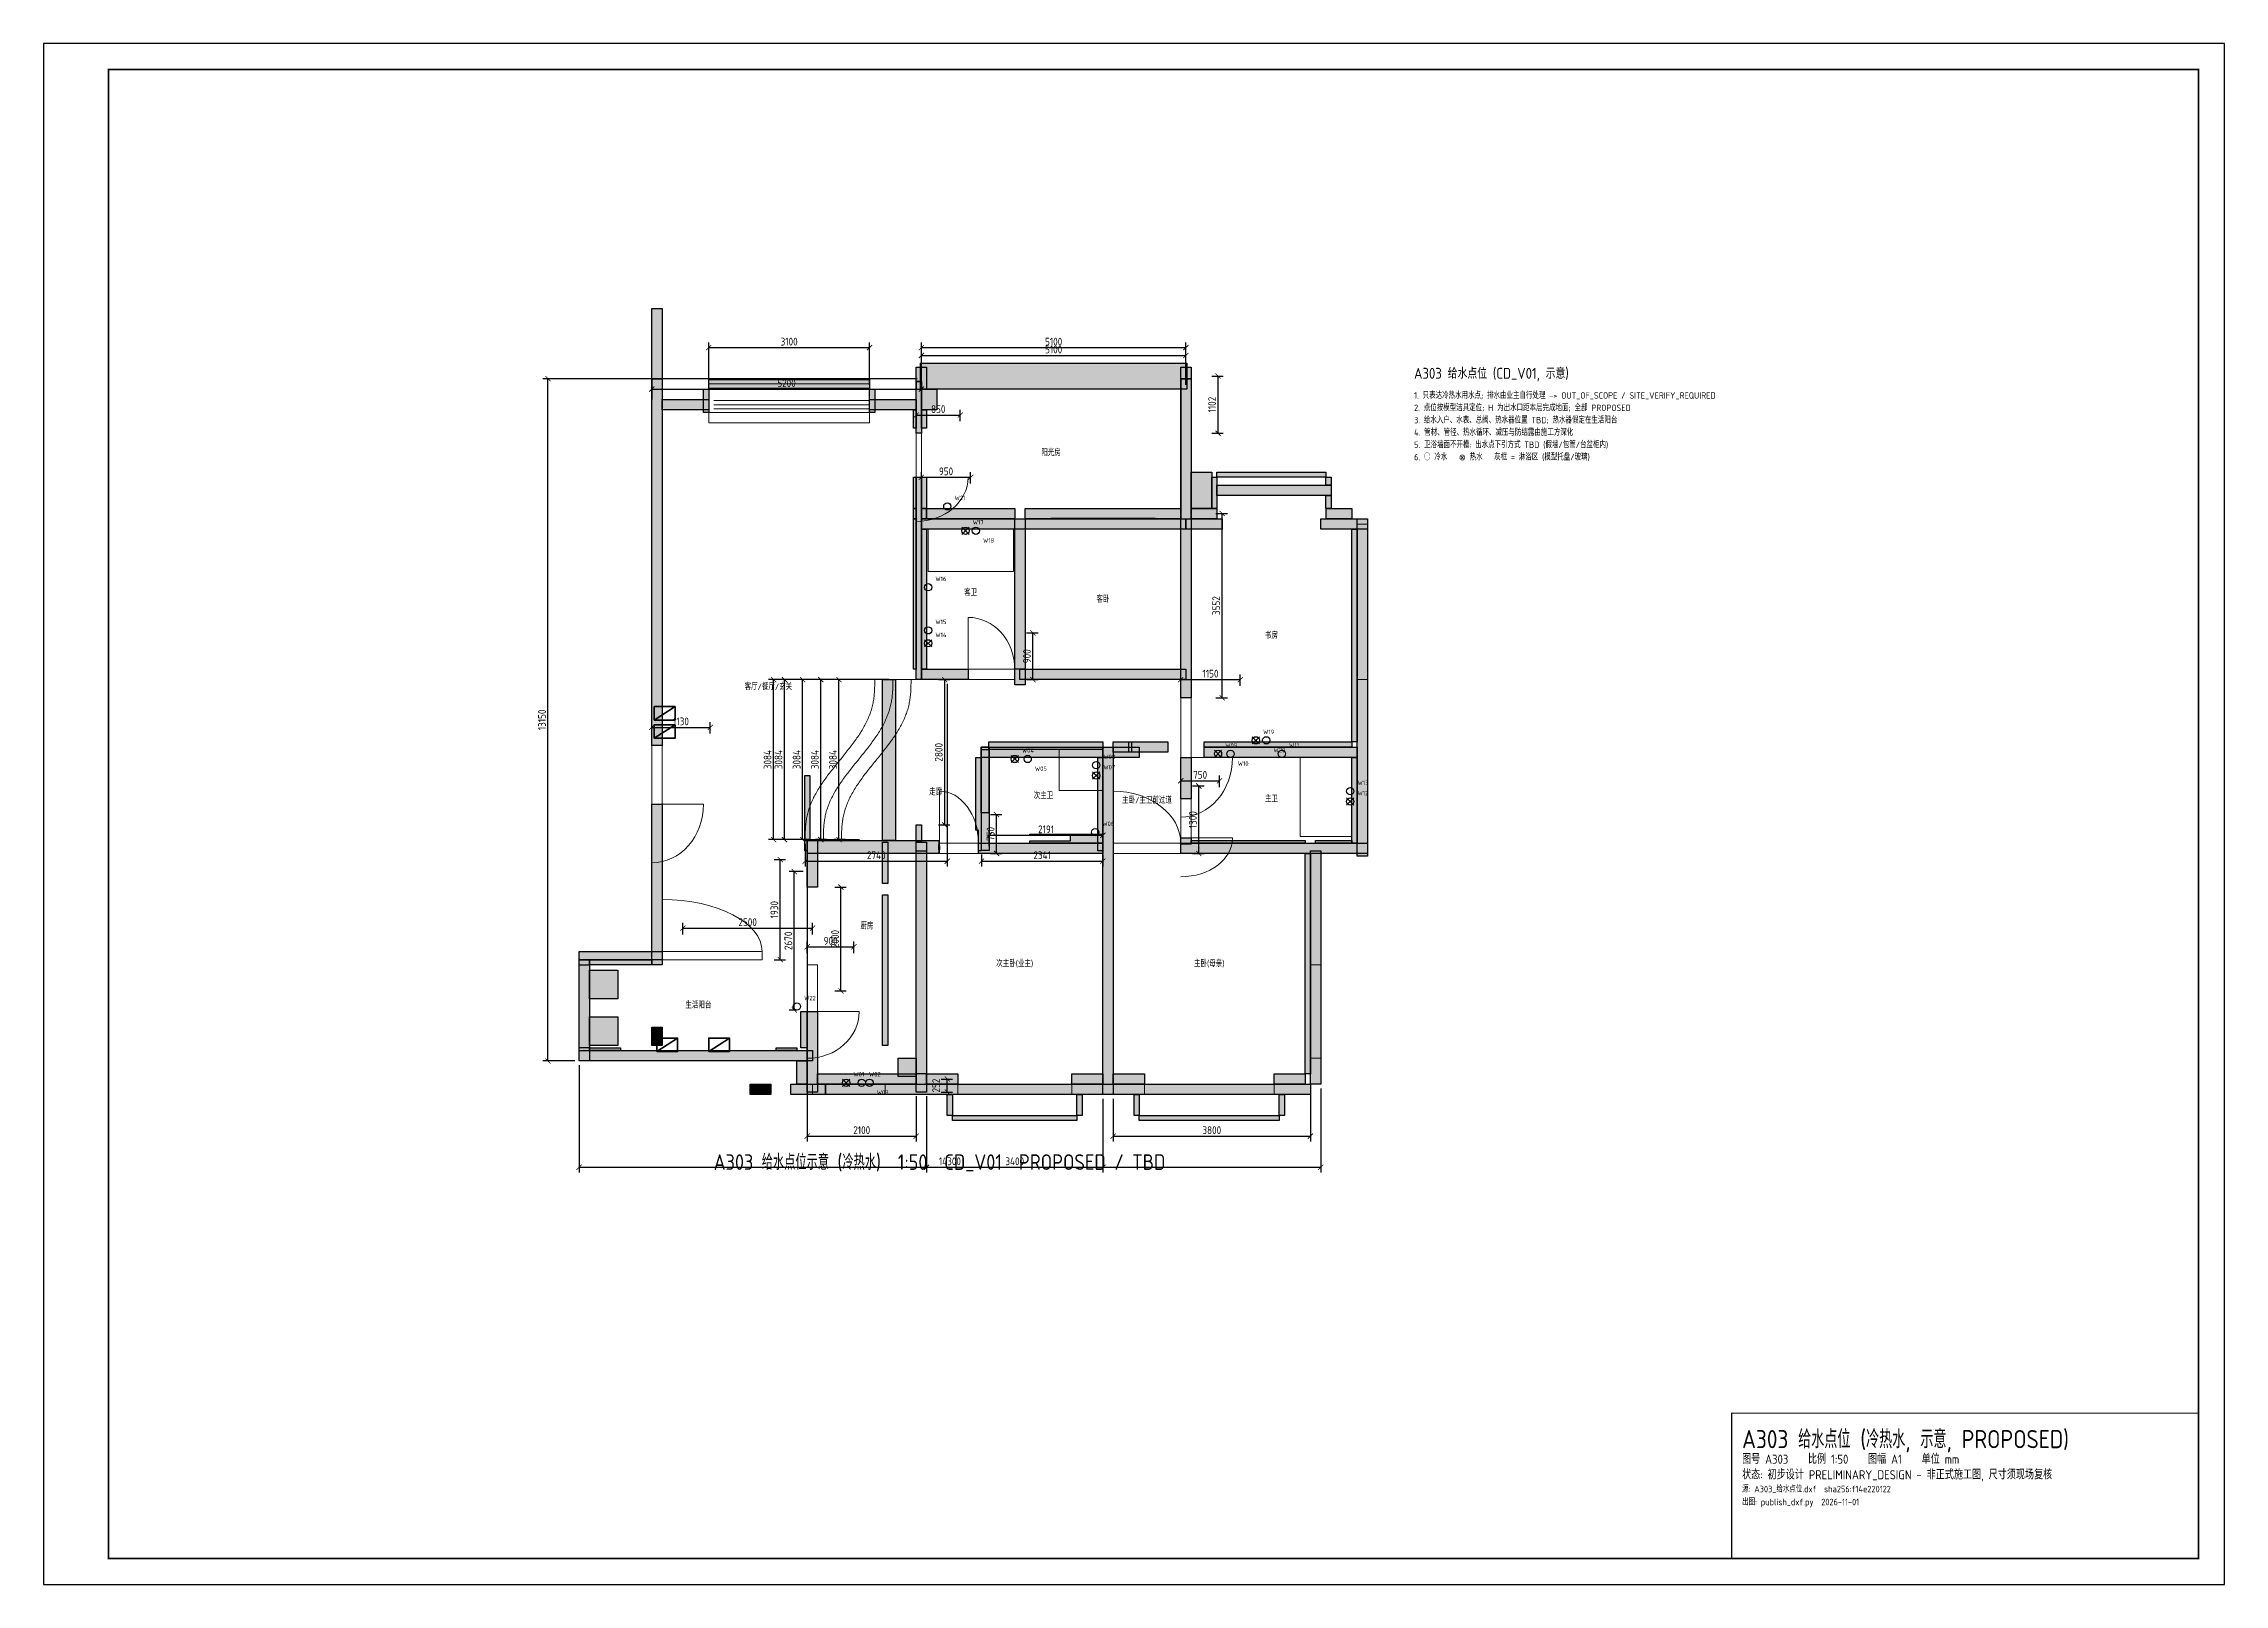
# Model space of a CAD drawing. Header units: millimetres. Extents: x -9025 to 33025, y -9640 to 20060.
import ezdxf
from ezdxf.enums import TextEntityAlignment as Align

# ---------------------------------------------------------------- set-up
doc = ezdxf.new("R2010")
doc.units = ezdxf.units.MM
for name, color, linetype, lineweight in [('A-CONFLICT', 8, 'Continuous', 25), ('A-DESIGN', 8, 'Continuous', 25), ('A-DIMS', 3, 'Continuous', 13), ('A-DOOR', 8, 'Continuous', 18), ('A-NOTE', 7, 'Continuous', 18), ('A-REVIEW', 8, 'Continuous', 25), ('A-ROOM-NAME', 8, 'Continuous', 13), ('A-STAIR', 8, 'Continuous', 18), ('A-WALL', 8, 'Continuous', 25), ('A-WALL-FILL', 253, 'Continuous', 25), ('A-WINDOW', 8, 'Continuous', 18), ('M-SOURCE-TBD', 6, 'Continuous', 35), ('M-TAG', 6, 'Continuous', 13), ('P-COLD', 5, 'Continuous', 30), ('P-HOT', 1, 'Continuous', 30), ('P-SHOWER-REF', 8, 'Continuous', 13)]:
    doc.layers.add(name, color=color, linetype=linetype, lineweight=lineweight)
doc.layers.add('A-FRAME', color=7, linetype='Continuous')
doc.styles.get("Standard").update_dxf_attribs({"font": 'gbenor.shx', "bigfont": 'gbcbig.shx'})
doc.dimstyles.new('CD50', dxfattribs={"dimtxt": 150, "dimasz": 100, "dimexe": 100, "dimexo": 80, "dimgap": 40, "dimtad": 1, "dimdec": 0, "dimtxsty": 'Standard', "dimblk": 'ARCHTICK', "dimcen": 2.5, "dimclrd": 3, "dimclre": 3, "dimclrt": 3, "dimazin": 3, "dimtfac": 1, "dimtmove": 0, "dimatfit": 3})

# ---------------------------------------------------------------- blocks, each defined once
blk = doc.blocks.new('SYM-DOOR-LEAF')
at = {"layer": 'A-DOOR'}
blk.add_line((0, 0), (0, 1000), dxfattribs=at)
blk.add_arc((0, 0), 1000, 0, 90, dxfattribs=at)
blk.add_attdef('SRC_ID', (0, -200), '', height=150)
blk = doc.blocks.new('SYM-WIN-SPAN')
at = {"layer": 'A-WINDOW'}
for p, q in [((0, 80), (1000, 80)), ((0, 0), (1000, 0)), ((0, -80), (1000, -80))]:
    blk.add_line(p, q, dxfattribs=at)
blk.add_attdef('SRC_ID', (0, -300), '', height=150)
blk = doc.blocks.new('_ARCHTICK')
at = {"color": 0, "linetype": 'BYBLOCK', "const_width": 0.15}
blk.add_lwpolyline([(-0.5, -0.5), (0.5, 0.5)], dxfattribs=at)

msp = doc.modelspace()

# ---------------------------------------------------------------- hatches: boundary and pattern name
at = {"layer": 'A-WALL-FILL'}
h = msp.add_hatch(color=256, dxfattribs=at)
h.dxf.hatch_style = 1
h.paths.add_polyline_path([(2700, 6531), (2700, 6649), (2700, 10941), (2700, 13200.2), (2699.9, 13200.2), (2699.9, 13920.2), (2699.9, 14953.2), (2782, 14953.2), (2899.9, 14953.2), (2899.9, 14233.2), (2899.9, 13600), (2900, 13600), (2900, 13200.2), (3269.5, 13200.2), (3700, 13200.2), (3700, 13400), (3800, 13400), (3800, 12950), (3700, 12950), (3700, 13000.2), (3430.3, 13000.2), (2900, 13000.2), (2900, 10941), (2900, 6649), (2900, 6531), (2900, 6530), (2700, 6530)])
h = msp.add_hatch(color=256, dxfattribs=at)
h.dxf.hatch_style = 1
h.paths.add_polyline_path([(6900, 13400), (7000, 13400), (7000, 13200.2), (7269.5, 13200.2), (7799.9, 13200.2), (7799.9, 13118.1), (7799.9, 13002), (7800, 13002), (7800, 13400.2), (7799.9, 13400.2), (7799.9, 13820.2), (7879.9, 13820.2), (7879.9, 13900.2), (13019.9, 13900.2), (13019.9, 13820.2), (13099.9, 13820.2), (13099.9, 13600), (13100, 13600), (13100, 11801), (13100, 11800.2), (13264.2, 11800.2), (13499.9, 11800.2), (13499.9, 11700.2), (13541, 11700.2), (13599.9, 11700.2), (13599.9, 11346.6), (13599.9, 11183.3), (13599.9, 11105), (13599.3, 11105), (13595, 11105), (13595, 11104.4), (13595, 11100.2), (13595, 10977.1), (13595, 10900.2), (13347.4, 10900.2), (13100, 10900.2), (13100, 10900), (13700, 10900), (13700, 10700), (13100, 10700), (13100, 7451), (13100, 7450), (12900, 7450), (12900, 7451), (12900, 7800), (10901, 7800), (9949, 7800), (9900, 7800), (9900, 7700), (9700, 7700), (9700, 8000.2), (9700, 8250), (9699.9, 8250), (9699.9, 9243.1), (9699.9, 10700), (8000.1, 10700), (8000.1, 8000.1), (8000, 8000), (8799, 8000), (8800, 8000), (8800, 7800), (8799, 7800), (7900, 7800), (7800, 7800), (7800, 7999.9), (7790, 7999.9), (7749.9, 7999.9), (7749.9, 10898), (7749.9, 11100.1), (7749.9, 11700), (7800, 11700), (7900, 11700), (8000.1, 11700), (8000.1, 11100.2), (8601.4, 11100.2), (9699.9, 11100.2), (9699.9, 11029.4), (9699.9, 10900.2), (9785.6, 10900.2), (9899.9, 10900.2), (9899.9, 10900), (9900, 10900), (12900, 10900), (12900, 10999), (12900, 11100.2), (12899.9, 11100.2), (12899.9, 13400.2), (8199.9, 13400.2), (8199.9, 13235.9), (8199.9, 13000.2), (8035.6, 13000.2), (7999.8, 13000.2), (8000.1, 12999.9), (8000.1, 12649.9), (7900, 12649.9), (7900, 12551), (7900, 12550), (7800, 12550), (7800, 12551), (7800, 12649.9), (7790, 12649.9), (7749.9, 12649.9), (7749.9, 12999.9), (7790, 12999.9), (7790, 13000.2), (7430.3, 13000.2), (7000, 13000.2), (7000, 12950), (6900, 12950), (6900, 13000.2), (6899.9, 13000.2), (6899.9, 13082.3), (6899.9, 13200.2), (6900, 13200.2)])
h.paths.add_polyline_path([(9699.9, 10900.2), (9098.4, 10900.2), (8000.1, 10900.2), (8000.1, 10900), (9699.9, 10900)])
h.paths.add_polyline_path([(9900, 8000), (9949, 8000), (10901, 8000), (12900, 8000), (12900, 10700), (9900, 10700)])
h = msp.add_hatch(color=256, dxfattribs=at)
h.dxf.hatch_style = 1
h.paths.add_polyline_path([(3800, 13400), (3800, 13600), (6900, 13600), (6900, 13400)])
h = msp.add_hatch(color=256, dxfattribs=at)
h.dxf.hatch_style = 1
h.paths.add_polyline_path([(13599.9, 11700.2), (13599.9, 11741.3), (13599.9, 11800.2), (14462.4, 11800.2), (15699.9, 11800.2), (15699.9, 11759.1), (15699.9, 11700.2), (14837.4, 11700.2)])
h = msp.add_hatch(color=256, dxfattribs=at)
h.dxf.hatch_style = 1
h.paths.add_polyline_path([(15699.9, 11700.2), (15735.3, 11700.2), (15799.9, 11700.2), (15799.9, 11550), (15800, 11550), (15800, 11350), (15799.9, 11350), (15799.9, 11100.2), (15952.4, 11100.2), (16199.9, 11100.2), (16199.9, 11014.5), (16199.9, 10900.2), (15862.9, 10900.2), (15705, 10900.2), (15705, 11023.3), (15705, 11100.2), (15705, 11100.8), (15705, 11105), (15704.3, 11105), (15699.9, 11105), (15699.9, 11168.3), (15699.9, 11312.5), (15699.9, 11350), (15601, 11350), (13699, 11350), (13600, 11350), (13600, 11550), (13699, 11550), (15601, 11550), (15699.9, 11550)])
h = msp.add_hatch(color=256, dxfattribs=at)
h.dxf.hatch_style = 1
h.paths.add_polyline_path([(12899.9, 11100.2), (12899.9, 11029.4), (12899.9, 10900.2), (12700.2, 10900.2), (12405, 10900.2), (12405, 10901.6), (12405, 10905), (10981.2, 10905), (10395, 10905), (10395, 10901.6), (10395, 10900.2), (10271.2, 10900.2), (9899.9, 10900.2), (9899.9, 10971), (9899.9, 11100.2), (10961.4, 11100.2)])
h = msp.add_hatch(color=256, dxfattribs=at)
h.dxf.hatch_style = 1
h.paths.add_polyline_path([(15400, 0), (15400, 200.2), (15299.9, 200.2), (15299.9, 1721.7), (15299.9, 4450), (12901, 4450), (12900, 4450), (12900, 4630), (12900, 4650), (12900, 4749), (12900, 4750), (13100, 4750), (13100, 4749), (13100, 4700.2), (14042.8, 4700.2), (15299.9, 4700.2), (15299.9, 4650), (15499.9, 4650), (15499.9, 4700.2), (15747.6, 4700.2), (16199.9, 4700.2), (16199.9, 5172.5), (16199.9, 6300), (13350, 6300), (13350, 6500), (13350, 6600.2), (14428.5, 6600.2), (16199.9, 6600.2), (16199.9, 8121.7), (16199.9, 10700), (15600, 10700), (15600, 10900), (16300, 10900), (16500, 10900), (16500, 10801), (16500, 10700), (16500, 7799), (16500, 6401), (16500, 4650), (16500, 4499), (16500, 4450), (16500, 4400), (16300, 4400), (16300, 4450), (15600, 4450), (15600, 2301), (15600, 499), (15600, 0)])
h.paths.add_polyline_path([(16199.9, 6600.2), (16199.9, 6514.5), (16199.9, 6500), (16300, 6500), (16300, 6600.2)])
h = msp.add_hatch(color=256, dxfattribs=at)
h.dxf.hatch_style = 1
h.paths.add_polyline_path([(5499.9, 450), (2801, 450), (1500, 450), (1399, 450), (1300, 450), (1300, 650), (1300, 700.2), (1299.9, 700.2), (1299.9, 704.8), (1299.9, 705), (1299.9, 2300.2), (1300, 2300.2), (1300, 2400), (1300, 2560), (2700, 2560), (2700, 5399), (2700, 5400), (2900, 5400), (2900, 5399), (2900, 2810), (2900, 2560), (2900, 2400), (2900, 2300), (2700, 2300), (2700, 2400), (2699.9, 2400), (2699.9, 2300.2), (2124.9, 2300.2), (1500, 2300.2), (1500, 2200), (2050, 2200), (2050, 1650), (1500, 1650), (1500, 1300), (2050, 1300), (2050, 750), (1500, 750), (1500, 700.1), (1500.1, 700.1), (1772.8, 700.1), (2100.1, 700.1), (2100.1, 650), (2801, 650), (5099.9, 650), (5099.9, 700.1), (5281.8, 700.1), (5500.1, 700.1), (5500.1, 650), (5700, 650), (5700, 700.2), (5572.4, 700.2), (5572.4, 1130.3), (5572.4, 1400), (5700, 1400), (5900, 1400), (5900, 1399), (5900, 200.2), (6680.3, 200.2), (7449.9, 200.2), (7449.9, 293.9), (7449.9, 500.2), (7593.6, 500.2), (7799.9, 500.2), (7799.9, 1721.7), (7799.9, 4450), (7250, 4450), (7250, 3870), (7150, 3870), (7150, 4450), (5900, 4450), (5900, 3800), (5700, 3800), (5700, 4450), (5700, 4499.9), (5699.9, 4499.9), (5650, 4499.9), (5649.9, 4499.9), (5649.9, 4529.9), (5649.9, 4715.1), (5650, 4715.1), (5650, 5950), (5750, 5950), (5750, 4715.1), (5900.1, 4715.1), (5900.1, 4700.1), (5900.1, 4700), (7150, 4700), (7150, 7800), (7400, 7800), (7400, 4700), (7800, 4700), (7800, 5000), (7900, 5000), (7900, 4700), (8236, 4700), (8236, 4624.4), (8249.2, 4597.7), (8250, 4596.1), (8250, 4519.2), (8236, 4518.6), (8236, 4450), (8000, 4450), (8000, 200.2), (8212.2, 200.2), (8599.9, 200.2), (8599.9, 71), (8599.9, 25.8), (8599.9, 5), (8508.4, 5), (8495, 5), (8495, 4.4), (8495, 0.2), (8442.3, 0.2), (8387.6, 0.2), (8000, 0.2), (8000, 0), (8599, 0), (10801, 0), (11400, 0), (11400, 4450), (9001, 4450), (9000, 4450), (9000, 4500), (9000, 4650), (9000, 4900), (8950, 4900), (8950, 6300), (9049.9, 6300), (9049.9, 6450.2), (9050, 6450.2), (9050, 6500), (9059, 6500), (9059, 6507.2), (9123.3, 6507.2), (9199.9, 6507.2), (9199.9, 6514.5), (9199.9, 6600.2), (10142.8, 6600.2), (11399.9, 6600.2), (11399.9, 6535.9), (11399.9, 6500), (11400, 6500), (11599.9, 6500), (11599.9, 6600.2), (11749.9, 6600.2), (11949.9, 6600.2), (11949.9, 6600.1), (12650, 6600.1), (12650, 6399.9), (12100, 6399.9), (12100, 6300), (11600, 6300), (11600, 4900), (11600, 4200), (11600, 200.2), (11812.2, 200.2), (12199.9, 200.2), (12199.9, 71), (12199.9, 25.8), (12199.9, 5), (12108.4, 5), (12095, 5), (12095, 4.4), (12095, 0.2), (12042.3, 0.2), (11987.6, 0.2), (11600, 0.2), (11600, 0), (12199, 0), (14701, 0), (15400, 0), (15400, -200), (14899.9, -200), (14899.9, -212.1), (14899.9, -599.8), (14864.5, -599.8), (14799.9, -599.8), (14799.9, -247), (14799.9, -205), (14800.6, -205), (14805, -205), (14805, -200), (14701, -200), (12199, -200), (12095, -200), (12095, -205), (12095.6, -205), (12099.9, -205), (12099.9, -440.5), (12099.9, -599.8), (12064.5, -599.8), (11999.9, -599.8), (11999.9, -387.5), (11999.9, -200), (11600, -200), (11400, -200), (10999.9, -200), (10999.9, -212.1), (10999.9, -599.8), (10964.5, -599.8), (10899.9, -599.8), (10899.9, -247), (10899.9, -205), (10900.6, -205), (10905, -205), (10905, -200), (10801, -200), (8599, -200), (8495, -200), (8495, -205), (8495.6, -205), (8499.9, -205), (8499.9, -440.5), (8499.9, -599.8), (8464.5, -599.8), (8399.9, -599.8), (8399.9, -387.5), (8399.9, -200), (7201, -200), (6050, -200), (5380, -200), (5380, 0), (5700, 0), (5700, 0.2), (5499.9, 0.2)])
h.paths.add_polyline_path([(9209, 4810.2), (9209, 4793), (9209, 4750.2), (9209, 4693), (9209, 4650), (9988.1, 4650), (9988.1, 4693), (10326.6, 4693), (10777.9, 4693), (10777.9, 4735.9), (10777.9, 4793), (10439.4, 4793), (9988.1, 4793), (9988.1, 4805.9), (9988.1, 4823.1), (10326.6, 4823.1), (10777.9, 4823.1), (10791.6, 4823.1), (10809.9, 4823.1), (11062.8, 4823.1), (11300, 4823.1), (11300, 6300), (11241, 6300), (10499, 6300), (9209, 6300), (9209, 5785.4), (9209, 4823.1)])
h.paths.add_polyline_path([(9059, 4650), (9059, 5230.2), (9050, 5230.2), (9050, 4650)])
h.paths.add_polyline_path([(7800, 200.2), (7799.9, 200.2), (7799.9, 150.2), (7799.9, 118.1), (7799.9, 0.2), (7312, 0.2), (7105, 0.2), (7105, 1.9), (7105, 5), (6457.6, 5), (6095, 5), (6095, 3.3), (6095, 0.2), (5993.4, 0.2), (5900, 0.2), (5900, 0), (6050, 0), (7201, 0), (7800, 0)])
h = msp.add_hatch(color=256, dxfattribs=at)
h.dxf.hatch_style = 1
h.paths.add_polyline_path([(13100, 6299), (13100, 5501), (13100, 5500), (12900, 5500), (12900, 5501), (12900, 6299), (12900, 6300), (13100, 6300)])
h = msp.add_hatch(color=256, dxfattribs=at)
h.dxf.hatch_style = 1
h.paths.add_polyline_path([(7150, 3650), (7250, 3650), (7250, 750), (7150, 750)])
h = msp.add_hatch(color=256, dxfattribs=at)
h.dxf.hatch_style = 1
h.paths.add_polyline_path([(2900, 1100), (2900, 750), (2700, 750), (2700, 1100)])
h = msp.add_hatch(color=256, dxfattribs=at)
h.dxf.hatch_style = 1
h.paths.add_polyline_path([(5000, 0), (5000, -200), (4600, -200), (4600, 0)])
h = msp.add_hatch(color=256, dxfattribs=at)
h.dxf.hatch_style = 1
h.paths.add_polyline_path([(10957.6, 0.2), (10905, 0.2), (10905, 0.8), (10905, 5), (10891.5, 5), (10799.9, 5), (10799.9, 25.8), (10799.9, 71), (10799.9, 200.2), (11012.2, 200.2), (11399.9, 200.2), (11399.9, 129.4), (11399.9, 0.2), (11012.2, 0.2)])
h = msp.add_hatch(color=256, dxfattribs=at)
h.dxf.hatch_style = 1
h.paths.add_polyline_path([(15299.9, 200.2), (15299.9, 129.4), (15299.9, 0.2), (14912.2, 0.2), (14857.6, 0.2), (14805, 0.2), (14805, 0.8), (14805, 5), (14791.5, 5), (14699.9, 5), (14699.9, 25.8), (14699.9, 71), (14699.9, 200.2), (14912.2, 200.2)])
h = msp.add_hatch(color=256, dxfattribs=at)
h.dxf.hatch_style = 1
h.paths.add_polyline_path([(8499.9, -599.8), (9349.1, -599.8), (10899.9, -599.8), (10899.9, -635.2), (10899.9, -699.8), (10050.7, -699.8), (8499.9, -699.8), (8499.9, -664.4)])
h = msp.add_hatch(color=256, dxfattribs=at)
h.dxf.hatch_style = 1
h.paths.add_polyline_path([(12099.9, -599.8), (13055.3, -599.8), (14799.9, -599.8), (14799.9, -635.2), (14799.9, -699.8), (13844.5, -699.8), (12099.9, -699.8), (12099.9, -664.4)])

# ---------------------------------------------------------------- linework, layer by layer
at = {"layer": 'A-CONFLICT'}
for points in [[(9699.9, 9243.1), (9699.9, 10900.2), (9785.6, 10900.2), (9899.9, 10900.2), (9899.9, 9657.3), (9899.9, 8000.2), (9814.2, 8000.2), (9700, 8000.2), (9700, 8250), (9699.9, 8250)], [(7799.9, 200.2), (7799.9, 1721.7), (7799.9, 4500.2), (7870.7, 4500.2), (7999.9, 4500.2), (7999.9, 2978.7), (7999.9, 200.2), (7929.1, 200.2)], [(1499.9, 700.2), (1299.9, 700.2), (1299.9, 704.8), (1299.9, 705), (1299.9, 2300.2), (1499.9, 2300.2), (1499.9, 705)]]:
    msp.add_lwpolyline(points, close=True, dxfattribs=at)
at = {"layer": 'A-DESIGN'}
for points in [[(2699.9, 13920.2), (2699.9, 14953.2), (2782, 14953.2), (2899.9, 14953.2), (2899.9, 14233.2), (2899.9, 13600), (2700, 13600), (2700, 13200.2), (2699.9, 13200.2), (2699.9, 13920.2)], [(13019.9, 13400.2), (7879.9, 13400.2), (7879.9, 13900.2), (13019.9, 13900.2)], [(7900, 13400.2), (7900, 13550), (7800, 13550), (7800, 13400.2), (7799.9, 13400.2), (7799.9, 13820.2), (7999.9, 13820.2), (7999.9, 13400.2), (7900, 13400.2)], [(12899.9, 11100.2), (12899.9, 13820.2), (13099.9, 13820.2), (13099.9, 13600), (12900, 13600), (12900, 11801), (12900, 11100.2), (12899.9, 11100.2)], [(7790, 13002), (7790.1, 13002), (7800, 13002), (7800, 12649.9), (7790, 12649.9), (7749.9, 12649.9), (7749.9, 12999.9), (7790, 12999.9), (7790, 13002)], [(7997.3, 13002), (7998, 13002), (8000.1, 12999.9), (8000.1, 12649.9), (7900, 12649.9), (7900, 13002), (7997.3, 13002)], [(13099.9, 11100.2), (13099.9, 11387.7), (13099.9, 11800.2), (13264.2, 11800.2), (13499.9, 11800.2), (13499.9, 11512.7), (13499.9, 11100.2), (13335.6, 11100.2)], [(13599.9, 11700.2), (13599.9, 11741.3), (13599.9, 11800.2), (14462.4, 11800.2), (15699.9, 11800.2), (15699.9, 11759.1), (15699.9, 11700.2), (14837.4, 11700.2)], [(13499.9, 11100.2), (13499.9, 11346.6), (13499.9, 11700.2), (13541, 11700.2), (13599.9, 11700.2), (13599.9, 11346.6), (13599.9, 11183.3), (13599.9, 11105), (13599.3, 11105), (13595, 11105), (13595, 11104.4), (13595, 11100.2), (13539, 11100.2)], [(15699.9, 11700.2), (15735.3, 11700.2), (15799.9, 11700.2), (15799.9, 11550), (15699.9, 11550), (15699.9, 11700.2)], [(9899.9, 10900.2), (9899.9, 10971), (9899.9, 11100.2), (10961.4, 11100.2), (12899.9, 11100.2), (12899.9, 11029.4), (12899.9, 10900.2), (12700.2, 10900.2), (12405, 10900.2), (12405, 10901.6), (12405, 10905), (10981.2, 10905), (10395, 10905), (10395, 10901.6), (10395, 10900.2), (10271.2, 10900.2)], [(15699.9, 11350), (15799.9, 11350), (15799.9, 11100.2), (15735.3, 11100.2), (15715.1, 11100.2), (15705, 11100.2), (15705, 11100.8), (15705, 11105), (15704.3, 11105), (15699.9, 11105), (15699.9, 11168.3), (15699.9, 11312.5), (15699.9, 11350)], [(7753, 10898), (7790, 10898), (7800, 10898), (7800, 7999.9), (7790, 7999.9), (7749.9, 7999.9), (7749.9, 10898), (7753, 10898)], [(8000.1, 8000.1), (8000, 8000), (7900, 8000), (7900, 10700), (8000.1, 10700), (8000.1, 8000.1)], [(16199.9, 8121.7), (16199.9, 10700), (16300, 10700), (16300, 7799), (16300, 6600.2), (16199.9, 6600.2), (16199.9, 8121.7)], [(9199.9, 5230.2), (9114.2, 5230.2), (9049.9, 5230.2), (9049.9, 5927.3), (9049.9, 6450.2), (9135.6, 6450.2), (9199.9, 6450.2), (9199.9, 5753.1)], [(9209, 4507.2), (9144.7, 4507.2), (9059, 4507.2), (9059, 5364.4), (9059, 6507.2), (9123.3, 6507.2), (9209, 6507.2), (9209, 5785.4), (9209, 4823.1), (9209, 4810.2), (9209, 4793), (9209, 4750.2), (9209, 4693), (9209, 4620.6), (9209, 4524), (9209, 4516.8)], [(9199.9, 6450.2), (9199.9, 6514.5), (9199.9, 6600.2), (10142.8, 6600.2), (11399.9, 6600.2), (11399.9, 6535.9), (11399.9, 6450.2), (10457, 6450.2)], [(11599.9, 6400.2), (11599.9, 6485.9), (11599.9, 6600.2), (11749.9, 6600.2), (11949.9, 6600.2), (11949.9, 6514.5), (11949.9, 6400.2), (11799.9, 6400.2)], [(11900, 6399.9), (11900, 6600.1), (12650, 6600.1), (12650, 6399.9)], [(16199.9, 6600.2), (16199.9, 6514.5), (16199.9, 6500), (13350, 6500), (13350, 6600.2), (14428.5, 6600.2), (16199.9, 6600.2)], [(16199.9, 5172.5), (16199.9, 6300), (16300, 6300), (16300, 4650), (16199.9, 4650), (16199.9, 5172.5)], [(5650, 4715.1), (5650, 4700), (5700, 4700), (5700, 4499.9), (5699.9, 4499.9), (5650, 4499.9), (5649.9, 4499.9), (5649.9, 4529.9), (5649.9, 4715.1), (5650, 4715.1)], [(5900.1, 4715.1), (5900.1, 4700.1), (5900.1, 4700), (5900, 4700), (5750, 4700), (5750, 4715.1), (5900.1, 4715.1)], [(9988.1, 4805.9), (9988.1, 4823.1), (10326.6, 4823.1), (10777.9, 4823.1), (10791.6, 4823.1), (10809.9, 4823.1), (11062.8, 4823.1), (11399.9, 4823.1), (11399.9, 4694.9), (11399.9, 4650), (9988.1, 4650), (9988.1, 4693), (10326.6, 4693), (10777.9, 4693), (10777.9, 4735.9), (10777.9, 4793), (10439.4, 4793), (9988.1, 4793), (9988.1, 4805.9)], [(14042.8, 4700.2), (15299.9, 4700.2), (15299.9, 4650), (13100, 4650), (13100, 4700.2), (14042.8, 4700.2)], [(15499.9, 4700.2), (15747.6, 4700.2), (16199.9, 4700.2), (16199.9, 4650), (15499.9, 4650), (15499.9, 4700.2)], [(8249.2, 4597.7), (8250, 4596.1), (8250, 4519.2), (8236, 4518.6), (8236, 4624.4), (8249.2, 4597.7)], [(5572.4, 700.2), (5572.4, 1130.3), (5572.4, 1400), (5700, 1400), (5700, 1399), (5700, 700.2), (5572.4, 700.2)], [(2100.1, 650), (1500, 650), (1500, 700.1), (1500.1, 700.1), (1772.8, 700.1), (2100.1, 700.1), (2100.1, 650)], [(5500.1, 650), (5099.9, 650), (5099.9, 700.1), (5281.8, 700.1), (5500.1, 700.1), (5500.1, 650)], [(7449.9, 150.2), (7449.9, 293.9), (7449.9, 500.2), (7593.6, 500.2), (7799.9, 500.2), (7799.9, 356.4), (7799.9, 150.2), (7656.1, 150.2)], [(8399.9, -387.5), (8399.9, -200), (8495, -200), (8495, -205), (8495.6, -205), (8499.9, -205), (8499.9, -440.5), (8499.9, -599.8), (8464.5, -599.8), (8399.9, -599.8), (8399.9, -387.5)], [(10899.9, -205), (10900.6, -205), (10905, -205), (10905, -200), (10999.9, -200), (10999.9, -212.1), (10999.9, -599.8), (10964.5, -599.8), (10899.9, -599.8), (10899.9, -247), (10899.9, -205)], [(11999.9, -387.5), (11999.9, -200), (12095, -200), (12095, -205), (12095.6, -205), (12099.9, -205), (12099.9, -440.5), (12099.9, -599.8), (12064.5, -599.8), (11999.9, -599.8), (11999.9, -387.5)], [(14799.9, -205), (14800.6, -205), (14805, -205), (14805, -200), (14899.9, -200), (14899.9, -212.1), (14899.9, -599.8), (14864.5, -599.8), (14799.9, -599.8), (14799.9, -247), (14799.9, -205)], [(8499.9, -699.8), (8499.9, -664.4), (8499.9, -599.8), (9349.1, -599.8), (10899.9, -599.8), (10899.9, -635.2), (10899.9, -699.8), (10050.7, -699.8)], [(12099.9, -699.8), (12099.9, -664.4), (12099.9, -599.8), (13055.3, -599.8), (14799.9, -599.8), (14799.9, -635.2), (14799.9, -699.8), (13844.5, -699.8)]]:
    msp.add_lwpolyline(points, close=True, dxfattribs=at)
at = {"layer": 'A-DOOR'}
for points in [[(7800, 11700), (7900, 11700), (7900, 12550), (7800, 12550)], [(8800, 7800), (9700, 7800), (9700, 8000), (8800, 8000)], [(12900, 6300), (13100, 6300), (13100, 7450), (12900, 7450)], [(2700, 5400), (2900, 5400), (2900, 6530), (2700, 6530)], [(12900, 4750), (13100, 4750), (13100, 5500), (12900, 5500)], [(8250, 4450), (9000, 4450), (9000, 4650), (8250, 4650)], [(11600, 4450), (12900, 4450), (12900, 4650), (11600, 4650)], [(2900, 2400), (4830, 2400), (4830, 2560), (2900, 2560)], [(5700, 1400), (5900, 1400), (5900, 2300), (5700, 2300)]]:
    msp.add_lwpolyline(points, close=True, dxfattribs=at)
at = {"layer": 'A-FRAME'}
msp.add_lwpolyline([(-9025.3, -9640.1), (33024.7, -9640.1), (33024.7, 20059.9), (-9025.3, 20059.9)], close=True, dxfattribs=at)
for points, const_width in [([(-7775.3, -9140.1), (32524.7, -9140.1), (32524.7, 19559.9), (-7775.3, 19559.9)], 35), ([(23524.7, -9140.1), (32524.7, -9140.1), (32524.7, -6340.1), (23524.7, -6340.1)], 25)]:
    msp.add_lwpolyline(points, close=True, dxfattribs=dict(at, const_width=const_width))
at = {"layer": 'A-REVIEW'}
for points in [[(2899.9, 13000.2), (2899.9, 13082.3), (2899.9, 13200.2), (3269.5, 13200.2), (3799.9, 13200.2), (3799.9, 13118.1), (3799.9, 13000.2), (3430.3, 13000.2)], [(6899.9, 13000.2), (6899.9, 13082.3), (6899.9, 13200.2), (7269.5, 13200.2), (7799.9, 13200.2), (7799.9, 13118.1), (7799.9, 13000.2), (7430.3, 13000.2)], [(7964.2, 13400.2), (8199.9, 13400.2), (8199.9, 13235.9), (8199.9, 13000.2), (8035.6, 13000.2), (7900, 13000.2), (7900, 13400.2), (7964.2, 13400.2)], [(7790, 11100.1), (7749.9, 11100.1), (7749.9, 11700), (7800, 11700), (7800, 11699), (7800, 11100.1), (7790, 11100.1)], [(7900, 11100.1), (7900, 11699), (7900, 11700), (8000.1, 11700), (8000.1, 11100.1), (7900, 11100.1)], [(7749.9, 11100.1), (7790, 11100.1), (7800, 11100.1), (7800, 10898), (7790, 10898), (7753, 10898), (7749.9, 10898), (7749.9, 11100.1)], [(8000.1, 11100.1), (8000.1, 10900), (7900, 10900), (7900, 11100.1), (8000.1, 11100.1)], [(7999.9, 10900.2), (7999.9, 10971), (7999.9, 11100.2), (8601.4, 11100.2), (9699.9, 11100.2), (9699.9, 11029.4), (9699.9, 10900.2), (9098.4, 10900.2)], [(13099.9, 10900.2), (13099.9, 10985.9), (13099.9, 11100.2), (13437, 11100.2), (13595, 11100.2), (13595, 10977.1), (13595, 10900.2), (13347.4, 10900.2)], [(15705, 11100.2), (15952.4, 11100.2), (16199.9, 11100.2), (16199.9, 11014.5), (16199.9, 10900.2), (15862.9, 10900.2), (15705, 10900.2), (15705, 11023.3)], [(10499, 6300), (9050, 6300), (9050, 6500), (10499, 6500), (11241, 6500), (11400, 6500), (11400, 6300), (11241, 6300)], [(12100, 6300), (11400, 6300), (11400, 6500), (12100, 6500)], [(9000, 4500), (9000, 4900), (8950, 4900), (8950, 6300), (9050, 6300), (9050, 4500)], [(11400, 4500), (11300, 4500), (11300, 6300), (11400, 6300)], [(15299.9, 1721.7), (15299.9, 4450), (15400, 4450), (15400, 2301), (15400, 499), (15400, 200.2), (15299.9, 200.2), (15299.9, 1721.7)], [(2699.9, 2300.2), (2124.9, 2300.2), (1500, 2300.2), (1500, 2400), (2699.9, 2400), (2699.9, 2300.2)], [(5499.9, 0.2), (5499.9, 450), (5700, 450), (5700, 0.2), (5499.9, 0.2)], [(5899.9, 0.2), (5899.9, 82.3), (5899.9, 200.2), (6680.3, 200.2), (7799.9, 200.2), (7799.9, 118.1), (7799.9, 0.2), (7312, 0.2), (7105, 0.2), (7105, 1.9), (7105, 5), (6457.6, 5), (6095, 5), (6095, 3.3), (6095, 0.2), (5993.4, 0.2)], [(7999.9, 0.2), (7999.9, 71), (7999.9, 200.2), (8212.2, 200.2), (8599.9, 200.2), (8599.9, 71), (8599.9, 25.8), (8599.9, 5), (8508.4, 5), (8495, 5), (8495, 4.4), (8495, 0.2), (8442.3, 0.2), (8387.6, 0.2)], [(10799.9, 71), (10799.9, 200.2), (11012.2, 200.2), (11399.9, 200.2), (11399.9, 129.4), (11399.9, 0.2), (11012.2, 0.2), (10957.6, 0.2), (10905, 0.2), (10905, 0.8), (10905, 5), (10891.5, 5), (10799.9, 5), (10799.9, 25.8)], [(11599.9, 0.2), (11599.9, 71), (11599.9, 200.2), (11812.2, 200.2), (12199.9, 200.2), (12199.9, 71), (12199.9, 25.8), (12199.9, 5), (12108.4, 5), (12095, 5), (12095, 4.4), (12095, 0.2), (12042.3, 0.2), (11987.6, 0.2)], [(14699.9, 71), (14699.9, 200.2), (14912.2, 200.2), (15299.9, 200.2), (15299.9, 129.4), (15299.9, 0.2), (14912.2, 0.2), (14857.6, 0.2), (14805, 0.2), (14805, 0.8), (14805, 5), (14791.5, 5), (14699.9, 5), (14699.9, 25.8)]]:
    msp.add_lwpolyline(points, close=True, dxfattribs=at)
at = {"layer": 'A-STAIR'}
msp.add_lwpolyline([(6709.9, 4716.1), (6360, 4716.1), (6010, 4716.1), (5660, 4716.1), (5660, 4725), (5660.1, 4750), (5660.2, 4775), (5660.4, 4800), (5660.8, 4825), (5661.4, 4850), (5662.2, 4875), (5663.3, 4900), (5664.6, 4925), (5666.2, 4950), (5668.2, 4975), (5670.4, 5000), (5673.1, 5025), (5676.2, 5050), (5679.6, 5075), (5683.5, 5100), (5687.8, 5125), (5692.6, 5150), (5697.8, 5175), (5703.5, 5200), (5709.7, 5225), (5716.3, 5250), (5723.5, 5275), (5731.1, 5300), (5739.3, 5325), (5747.9, 5350), (5757.1, 5375), (5766.7, 5400), (5776.9, 5425), (5787.6, 5450), (5798.7, 5475), (5810.4, 5500), (5822.5, 5525), (5835.1, 5550), (5848.2, 5575), (5861.7, 5600), (5875.7, 5625), (5890.1, 5650), (5905, 5675), (5920.2, 5700), (5935.9, 5725), (5952, 5750), (5968.4, 5775), (5985.3, 5800), (6002.4, 5825), (6019.9, 5850), (6037.7, 5875), (6055.8, 5900), (6074.2, 5925), (6092.9, 5950), (6111.8, 5975), (6130.9, 6000), (6150.2, 6025), (6169.7, 6050), (6189.4, 6075), (6209.2, 6100), (6229.1, 6125), (6249.2, 6150), (6269.3, 6175), (6289.5, 6200), (6309.7, 6225), (6330, 6250), (6350.3, 6275), (6370.5, 6300), (6390.7, 6325), (6410.8, 6350), (6430.9, 6375), (6450.8, 6400), (6470.6, 6425), (6490.3, 6450), (6509.8, 6475), (6529.1, 6500), (6548.3, 6525), (6567.1, 6550), (6585.8, 6575), (6604.2, 6600), (6622.3, 6625), (6640.1, 6650), (6657.6, 6675), (6674.7, 6700), (6691.6, 6725), (6708, 6750), (6724.1, 6775), (6739.8, 6800), (6755, 6825), (6769.9, 6850), (6784.3, 6875), (6798.3, 6900), (6811.8, 6925), (6824.9, 6950), (6837.5, 6975), (6849.6, 7000), (6861.3, 7025), (6872.4, 7050), (6883.1, 7075), (6893.3, 7100), (6902.9, 7125), (6912.1, 7150), (6920.7, 7175), (6928.9, 7200), (6936.5, 7225), (6943.7, 7250), (6950.3, 7275), (6956.5, 7300), (6962.2, 7325), (6967.4, 7350), (6972.2, 7375), (6976.5, 7400), (6980.4, 7425), (6983.8, 7450), (6986.9, 7475), (6989.6, 7500), (6991.8, 7525), (6993.8, 7550), (6995.4, 7575), (6996.7, 7600), (6997.8, 7625), (6998.6, 7650), (6999.2, 7675), (6999.6, 7700), (6999.8, 7725), (6999.9, 7750), (7000, 7775), (7000, 7800), (7350, 7800), (7700, 7800), (8049.9, 7800)], dxfattribs=at)
for points in [[(7350, 7800, 0), (7350, 7775, 0), (7349.9, 7750, 0), (7349.8, 7725, 0), (7349.6, 7700, 0), (7349.2, 7675, 0), (7348.6, 7650, 0), (7347.8, 7625, 0), (7346.7, 7600, 0), (7345.4, 7575, 0), (7343.8, 7550, 0), (7341.8, 7525, 0), (7339.6, 7500, 0), (7336.9, 7475, 0), (7333.8, 7450, 0), (7330.4, 7425, 0), (7326.5, 7400, 0), (7322.2, 7375, 0), (7317.4, 7350, 0), (7312.2, 7325, 0), (7306.5, 7300, 0), (7300.3, 7275, 0), (7293.7, 7250, 0), (7286.5, 7225, 0), (7278.9, 7200, 0), (7270.7, 7175, 0), (7262.1, 7150, 0), (7252.9, 7125, 0), (7243.3, 7100, 0), (7233.1, 7075, 0), (7222.4, 7050, 0), (7211.3, 7025, 0), (7199.6, 7000, 0), (7187.5, 6975, 0), (7174.9, 6950, 0), (7161.8, 6925, 0), (7148.3, 6900, 0), (7134.3, 6875, 0), (7119.9, 6850, 0), (7105, 6825, 0), (7089.8, 6800, 0), (7074.1, 6775, 0), (7058, 6750, 0), (7041.6, 6725, 0), (7024.7, 6700, 0), (7007.6, 6675, 0), (6990.1, 6650, 0), (6972.3, 6625, 0), (6954.2, 6600, 0), (6935.8, 6575, 0), (6917.1, 6550, 0), (6898.3, 6525, 0), (6879.1, 6500, 0), (6859.8, 6475, 0), (6840.3, 6450, 0), (6820.6, 6425, 0), (6800.8, 6400, 0), (6780.9, 6375, 0), (6760.8, 6350, 0), (6740.7, 6325, 0), (6720.5, 6300, 0), (6700.3, 6275, 0), (6680, 6250, 0), (6659.7, 6225, 0), (6639.5, 6200, 0), (6619.3, 6175, 0), (6599.2, 6150, 0), (6579.1, 6125, 0), (6559.2, 6100, 0), (6539.4, 6075, 0), (6519.7, 6050, 0), (6500.2, 6025, 0), (6480.9, 6000, 0), (6461.8, 5975, 0), (6442.9, 5950, 0), (6424.2, 5925, 0), (6405.8, 5900, 0), (6387.7, 5875, 0), (6369.9, 5850, 0), (6352.4, 5825, 0), (6335.3, 5800, 0), (6318.4, 5775, 0), (6302, 5750, 0), (6285.9, 5725, 0), (6270.2, 5700, 0), (6255, 5675, 0), (6240.1, 5650, 0), (6225.7, 5625, 0), (6211.7, 5600, 0), (6198.2, 5575, 0), (6185.1, 5550, 0), (6172.5, 5525, 0), (6160.4, 5500, 0), (6148.7, 5475, 0), (6137.6, 5450, 0), (6126.9, 5425, 0), (6116.7, 5400, 0), (6107.1, 5375, 0), (6097.9, 5350, 0), (6089.3, 5325, 0), (6081.1, 5300, 0), (6073.5, 5275, 0), (6066.3, 5250, 0), (6059.7, 5225, 0), (6053.5, 5200, 0), (6047.8, 5175, 0), (6042.6, 5150, 0), (6037.8, 5125, 0), (6033.5, 5100, 0), (6029.6, 5075, 0), (6026.2, 5050, 0), (6023.1, 5025, 0), (6020.5, 5000, 0), (6018.2, 4975, 0), (6016.2, 4950, 0), (6014.6, 4925, 0), (6013.3, 4900, 0), (6012.2, 4875, 0), (6011.4, 4850, 0), (6010.8, 4825, 0), (6010.4, 4800, 0), (6010.2, 4775, 0), (6010.1, 4750, 0), (6010, 4725, 0), (6010, 4716.1, 0)], [(7700, 7800, 0), (7700, 7775, 0), (7699.9, 7750, 0), (7699.8, 7725, 0), (7699.6, 7700, 0), (7699.2, 7675, 0), (7698.6, 7650, 0), (7697.8, 7625, 0), (7696.7, 7600, 0), (7695.4, 7575, 0), (7693.8, 7550, 0), (7691.8, 7525, 0), (7689.5, 7500, 0), (7686.9, 7475, 0), (7683.8, 7450, 0), (7680.4, 7425, 0), (7676.5, 7400, 0), (7672.2, 7375, 0), (7667.4, 7350, 0), (7662.2, 7325, 0), (7656.5, 7300, 0), (7650.3, 7275, 0), (7643.7, 7250, 0), (7636.5, 7225, 0), (7628.9, 7200, 0), (7620.7, 7175, 0), (7612.1, 7150, 0), (7602.9, 7125, 0), (7593.3, 7100, 0), (7583.1, 7075, 0), (7572.4, 7050, 0), (7561.3, 7025, 0), (7549.6, 7000, 0), (7537.5, 6975, 0), (7524.9, 6950, 0), (7511.8, 6925, 0), (7498.3, 6900, 0), (7484.3, 6875, 0), (7469.9, 6850, 0), (7455, 6825, 0), (7439.8, 6800, 0), (7424.1, 6775, 0), (7408, 6750, 0), (7391.6, 6725, 0), (7374.7, 6700, 0), (7357.6, 6675, 0), (7340.1, 6650, 0), (7322.3, 6625, 0), (7304.2, 6600, 0), (7285.8, 6575, 0), (7267.1, 6550, 0), (7248.3, 6525, 0), (7229.1, 6500, 0), (7209.8, 6475, 0), (7190.3, 6450, 0), (7170.6, 6425, 0), (7150.8, 6400, 0), (7130.9, 6375, 0), (7110.8, 6350, 0), (7090.7, 6325, 0), (7070.5, 6300, 0), (7050.3, 6275, 0), (7030, 6250, 0), (7009.7, 6225, 0), (6989.5, 6200, 0), (6969.3, 6175, 0), (6949.2, 6150, 0), (6929.1, 6125, 0), (6909.2, 6100, 0), (6889.4, 6075, 0), (6869.7, 6050, 0), (6850.2, 6025, 0), (6830.9, 6000, 0), (6811.7, 5975, 0), (6792.9, 5950, 0), (6774.2, 5925, 0), (6755.8, 5900, 0), (6737.7, 5875, 0), (6719.9, 5850, 0), (6702.4, 5825, 0), (6685.3, 5800, 0), (6668.4, 5775, 0), (6652, 5750, 0), (6635.9, 5725, 0), (6620.2, 5700, 0), (6605, 5675, 0), (6590.1, 5650, 0), (6575.7, 5625, 0), (6561.7, 5600, 0), (6548.2, 5575, 0), (6535.1, 5550, 0), (6522.5, 5525, 0), (6510.4, 5500, 0), (6498.7, 5475, 0), (6487.6, 5450, 0), (6476.9, 5425, 0), (6466.7, 5400, 0), (6457.1, 5375, 0), (6447.9, 5350, 0), (6439.3, 5325, 0), (6431.1, 5300, 0), (6423.5, 5275, 0), (6416.3, 5250, 0), (6409.7, 5225, 0), (6403.5, 5200, 0), (6397.8, 5175, 0), (6392.6, 5150, 0), (6387.8, 5125, 0), (6383.5, 5100, 0), (6379.6, 5075, 0), (6376.2, 5050, 0), (6373.1, 5025, 0), (6370.5, 5000, 0), (6368.2, 4975, 0), (6366.2, 4950, 0), (6364.6, 4925, 0), (6363.3, 4900, 0), (6362.2, 4875, 0), (6361.4, 4850, 0), (6360.8, 4825, 0), (6360.4, 4800, 0), (6360.2, 4775, 0), (6360.1, 4750, 0), (6360, 4725, 0), (6360, 4716.1, 0)]]:
    msp.add_polyline3d(points, dxfattribs=at)
at = {"layer": 'A-WALL'}
for points in [[(2700, 13600), (2900, 13600), (2900, 10941), (2900, 6649), (2900, 6531), (2900, 6530), (2700, 6530), (2700, 6531), (2700, 6649), (2700, 10941)], [(6900, 13400), (3800, 13400), (3800, 13600), (6900, 13600)], [(7900, 13550), (7900, 12551), (7900, 12550), (7800, 12550), (7800, 12551), (7800, 13550)], [(12900, 13600), (13100, 13600), (13100, 11801), (13100, 10999), (13100, 7451), (13100, 7450), (12900, 7450), (12900, 7451), (12900, 10999), (12900, 11801)], [(3800, 12950), (3700, 12950), (3700, 13400), (3800, 13400)], [(7000, 12950), (6900, 12950), (6900, 13400), (7000, 13400)], [(7900, 11699), (7900, 7800), (7800, 7800), (7800, 11699), (7800, 11700), (7900, 11700)], [(13699, 11350), (13600, 11350), (13600, 11550), (13699, 11550), (15601, 11550), (15800, 11550), (15800, 11350), (15601, 11350)], [(13000, 10700), (7900, 10700), (7900, 10900), (13000, 10900)], [(9700, 7700), (9700, 8250), (9700, 10900), (9900, 10900), (9900, 7700)], [(13700, 10700), (13000, 10700), (13000, 10900), (13700, 10900)], [(16500, 10700), (15600, 10700), (15600, 10900), (16500, 10900)], [(16300, 10801), (16300, 10900), (16500, 10900), (16500, 10801), (16500, 7799), (16500, 6401), (16500, 4499), (16500, 4400), (16300, 4400), (16300, 4499), (16300, 6401), (16300, 7799)], [(7900, 7800), (7900, 8000), (8799, 8000), (8800, 8000), (8800, 7800), (8799, 7800)], [(9949, 7800), (9800, 7800), (9800, 8000), (9949, 8000), (10901, 8000), (13000, 8000), (13000, 7800), (10901, 7800)], [(7400, 4700), (7150, 4700), (7150, 7800), (7400, 7800)], [(11400, -200), (11400, 6500), (11600, 6500), (11600, 4900), (11600, 4200), (11600, -200)], [(13350, 6300), (13350, 6500), (16300, 6500), (16300, 6300)], [(5750, 4700), (5650, 4700), (5650, 5950), (5750, 5950)], [(13100, 5501), (13100, 5500), (12900, 5500), (12900, 5501), (12900, 6299), (12900, 6300), (13100, 6300), (13100, 6299)], [(2900, 2810), (2900, 2300), (2700, 2300), (2700, 5399), (2700, 5400), (2900, 5400), (2900, 5399)], [(8236, 4450), (5700, 4450), (5700, 4700), (8236, 4700)], [(5700, 4700), (5900, 4700), (5900, 3800), (5700, 3800)], [(7250, 3870), (7150, 3870), (7150, 4670), (7250, 4670)], [(7900, 4670), (7800, 4670), (7800, 5000), (7900, 5000)], [(8000, -150), (7800, -150), (7800, 4670), (8000, 4670)], [(9001, 4650), (11400, 4650), (11400, 4450), (9001, 4450), (9000, 4450), (9000, 4650)], [(13100, 4630), (12900, 4630), (12900, 4749), (12900, 4750), (13100, 4750), (13100, 4749)], [(12901, 4650), (16500, 4650), (16500, 4450), (12901, 4450), (12900, 4450), (12900, 4650)], [(15400, 2301), (15400, 4500), (15600, 4500), (15600, 2301), (15600, 499), (15600, 0), (15400, 0), (15400, 499)], [(7250, 750), (7150, 750), (7150, 3650), (7250, 3650)], [(1300, 2560), (2899, 2560), (2900, 2560), (2900, 2400), (2899, 2400), (1300, 2400)], [(1500, 450), (1300, 450), (1300, 2400), (1500, 2400)], [(2050, 1650), (1500, 1650), (1500, 2200), (2050, 2200)], [(2050, 750), (1500, 750), (1500, 1300), (2050, 1300)], [(5900, -150), (5700, -150), (5700, 1399), (5700, 1400), (5900, 1400), (5900, 1399)], [(2900, 750), (2700, 750), (2700, 1100), (2900, 1100)], [(1399, 450), (1300, 450), (1300, 650), (1399, 650), (2801, 650), (5800, 650), (5800, 450), (2801, 450)], [(5000, -200), (4600, -200), (4600, 0), (5000, 0)], [(6050, -200), (5380, -200), (5380, 0), (6050, 0)], [(7201, -200), (6050, -200), (6050, 0), (7201, 0), (8599, 0), (10801, 0), (12199, 0), (14701, 0), (15400, 0), (15400, -200), (14701, -200), (12199, -200), (10801, -200), (8599, -200)]]:
    msp.add_lwpolyline(points, close=True, dxfattribs=at)
at = {"layer": 'A-WINDOW'}
for p, q in [((3900, 13180), (6900, 13180)), ((3900, 13100), (6900, 13100)), ((3900, 13020), (6900, 13020))]:
    msp.add_line(p, q, dxfattribs=at)
for points in [[(3800, 12750), (6900, 12750), (6900, 12950), (3800, 12950)], [(16300, 7800), (16500, 7800), (16500, 10800), (16300, 10800)], [(15400, 500), (15600, 500), (15600, 2300), (15400, 2300)], [(5800, -200), (7200, -200), (7200, 0), (5800, 0)], [(8600, -200), (10800, -200), (10800, 0), (8600, 0)], [(12200, -200), (14700, -200), (14700, 0), (12200, 0)]]:
    msp.add_lwpolyline(points, close=True, dxfattribs=at)
at = {"layer": 'M-SOURCE-TBD'}
for p, q in [((2750, 7020), (3150, 7280)), ((2750, 6670), (3150, 6930)), ((2800, 630), (3200, 890)), ((3800, 630), (4200, 890))]:
    msp.add_line(p, q, dxfattribs=at)
for points in [[(2750, 7020), (3150, 7020), (3150, 7280), (2750, 7280)], [(2750, 6670), (3150, 6670), (3150, 6930), (2750, 6930)], [(2800, 630), (3200, 630), (3200, 890), (2800, 890)], [(3800, 630), (4200, 630), (4200, 890), (3800, 890)]]:
    msp.add_lwpolyline(points, close=True, dxfattribs=at)
at = {"layer": 'P-COLD'}
for centre in [(8400, 11140), (8950, 10670), (8030, 9580), (8030, 8750), (9950, 6270), (13860, 6370), (14550, 6630), (14850, 6370), (11270, 6150), (16170, 5650), (11250, 4860), (5500, 1500), (6750, 30), (6900, 30)]:
    msp.add_circle(centre, 70, dxfattribs=at)
at = {"layer": 'P-HOT'}
for p, q in [((8680, 10600), (8820, 10740)), ((8680, 10740), (8820, 10600)), ((7960, 8430), (8100, 8570)), ((7960, 8570), (8100, 8430)), ((9630, 6200), (9770, 6340)), ((9630, 6340), (9770, 6200)), ((13550, 6300), (13690, 6440)), ((13550, 6440), (13690, 6300)), ((14280, 6560), (14420, 6700)), ((14280, 6700), (14420, 6560)), ((11200, 5880), (11340, 6020)), ((11200, 6020), (11340, 5880)), ((16100, 5380), (16240, 5520)), ((16100, 5520), (16240, 5380)), ((6380, -40), (6520, 100)), ((6380, 100), (6520, -40))]:
    msp.add_line(p, q, dxfattribs=at)
for centre in [(8750, 10670), (8030, 8500), (9700, 6270), (13620, 6370), (14350, 6630), (11270, 5950), (16170, 5450), (6450, 30)]:
    msp.add_circle(centre, 70, dxfattribs=at)
at = {"layer": 'P-SHOWER-REF'}
for points in [[(9677, 9884), (9677, 10700), (8034, 10700), (8034, 9884)], [(11400, 5665), (11400, 6450), (10558, 6450), (10558, 5665)], [(16200, 4775), (16200, 6297), (15206, 6297), (15206, 4775)]]:
    msp.add_lwpolyline(points, close=True, dxfattribs=at)

# ---------------------------------------------------------------- block references
at = {"layer": 'A-DOOR', "rotation": -90}
for p, xscale in [((7800, 11700), 0.85), ((12900, 6300), 1.15), ((2700, 5400), 1.13), ((12900, 4750), 0.75), ((5700, 1400), 0.9)]:
    msp.add_blockref('SYM-DOOR-LEAF', p, dxfattribs=dict(at, xscale=xscale))
at = {"layer": 'A-DOOR'}
for p, xscale in [((8800, 8000), 0.9), ((8250, 4650), 0.75), ((11600, 4650), 1.3), ((2900, 2560), 1.93)]:
    msp.add_blockref('SYM-DOOR-LEAF', p, dxfattribs=dict(at, xscale=xscale))
at = {"layer": 'A-WINDOW', "xscale": 3.1}
msp.add_blockref('SYM-WIN-SPAN', (3800, 13500), dxfattribs=at)

# ---------------------------------------------------------------- texts
at = {"layer": 'A-FRAME'}
for s, height, p in [('A303 给水点位 (冷热水, 示意, PROPOSED)', 350, (23724.7, -7015.1)), ('图号 A303    比例 1:50    图幅 A1    单位 mm', 175, (23724.7, -7315.1)), ('状态: 初步设计 PRELIMINARY_DESIGN - 非正式施工图, 尺寸须现场复核', 175, (23724.7, -7615.1)), ('源: A303_给水点位.dxf  sha256:f14e220122', 125, (23724.7, -7865.1)), ('出图: publish_dxf.py  2026-11-01', 125, (23724.7, -8115.1))]:
    msp.add_text(s, height=height, dxfattribs=at).set_placement(p)
at = {"layer": 'A-NOTE'}
for s, height, p in [('A303 给水点位 (CD_V01, 示意)', 210, (17400, 13600)), ('1. 只表达冷热水用水点; 排水由业主自行处理 -> OUT_OF_SCOPE / SITE_VERIFY_REQUIRED', 125, (17400, 13215)), ('2. 点位按模型洁具定位; H 为出水口距本层完成地面; 全部 PROPOSED', 125, (17400, 12977.5)), ('3. 给水入户、水表、总阀、热水器位置 TBD; 热水器假定在生活阳台', 125, (17400, 12740)), ('4. 管材、管径、热水循环、减压与防结露由施工方深化', 125, (17400, 12502.5)), ('5. 卫浴墙面不开槽: 出水点下引方式 TBD (假墙/包管/台盆柜内)', 125, (17400, 12265)), ('6. ○ 冷水   ⊗ 热水   灰框 = 淋浴区 (模型托盘/玻璃)', 125, (17400, 12027.5))]:
    msp.add_text(s, height=height, dxfattribs=at).set_placement(p)
msp.add_text('A303 给水点位示意 (冷热水)  1:50  CD_V01  PROPOSED / TBD', height=300, dxfattribs=at).set_placement((8250, -1500), align=Align.MIDDLE_CENTER)
at = {"layer": 'A-ROOM-NAME'}
for s, p in [('阳光房', (10400, 12174.9)), ('客卫', (8850, 9474.5)), ('客卧', (11400, 9350)), ('书房', (14650, 8650.1)), ('客厅/餐厅/玄关', (4949.4, 7662.5)), ('走廊', (8175, 5633.8)), ('次主卫', (10254.5, 5561.6)), ('主卧/主卫前过道', (12250, 5475)), ('主卫', (14650, 5500.1)), ('厨房', (6849.9, 3050)), ('次主卧(业主)', (9700, 2325.1)), ('主卧(母亲)', (13450, 2325.1)), ('生活阳台', (3600, 1525))]:
    msp.add_text(s, height=125, dxfattribs=at).set_placement(p, align=Align.MIDDLE_CENTER)
at = {"layer": 'M-TAG'}
for s, p in [('W21', (8540, 11260)), ('W17', (8890, 10790)), ('W18', (9090, 10440)), ('W16', (8170, 9700)), ('W15', (8170, 8870)), ('W14', (8170, 8620)), ('W19', (14490, 6750)), ('W04', (9840, 6390)), ('W08', (11410, 6270)), ('W09', (13760, 6490)), ('W20', (14690, 6400)), ('W11', (14990, 6490)), ('W05', (10090, 6040)), ('W07', (11410, 6070)), ('W10', (14000, 6140)), ('W13', (16310, 5770)), ('W12', (16310, 5570)), ('W06', (11390, 4980)), ('W22', (5640, 1620)), ('W01', (6590, 150)), ('W02', (6890, 150)), ('W03', (7040, -200))]:
    msp.add_text(s, height=85, dxfattribs=at).set_placement(p)

# ---------------------------------------------------------------- dimensions: what is measured, and where the dimension line sits
at = {"layer": 'A-DIMS'}
for base, p1, p2 in [((3800, 14200), (3800, 13400), (6900, 13400)), ((7900, 14200), (7900, 13400), (13000, 13400)), ((7900, 14050), (7900, 13850), (13000, 13850)), ((2700, 13400), (2700, 13200), (7900, 13200)), ((7800, 12900), (7800, 12700), (8650, 12700)), ((7900, 11700.2), (7900, 11500.2), (8849.9, 11500.2)), ((12900, 7800), (12900, 7600), (14050, 7600)), ((5660, 4300), (5660, 4716.1), (8400, 7800)), ((2700, 6880), (2700, 6680), (3830, 6680)), ((12900, 5850), (12900, 5650), (13650, 5650)), ((5700, -1000), (5700, 4700), (7800, -150)), ((9209, 4800), (9209, 4507.2), (11400, -200)), ((9059, 4300), (9059, 4507.2), (11399.9, 4507.2)), ((3300, 3010), (3300, 2810), (5800, 2810)), ((5700, 2650), (5700, 2450), (6600, 2450)), ((1300, -1600), (1300, 450), (15600, 0)), ((11600, -1000), (11600, -200), (15400, 0)), ((8000, -1600), (8000, -150), (11400, -200))]:
    msp.add_linear_dim(base=base, p1=p1, p2=p2, dimstyle='CD50', dxfattribs=at).render()
for base, p1, p2 in [((700, 450), (1300, 450), (7900, 13600)), ((13619.9, 12550), (13419.9, 12550), (13419.9, 13651.8)), ((13700, 7450), (13500, 7450), (13500, 11001.8)), ((10050, 7800), (9850, 7800), (9850, 8700)), ((5050, 4716.1), (5660, 4716.1), (7350, 7800)), ((5260, 4716), (5460, 4716), (5460, 7800)), ((5610, 4716), (5810, 4716), (5810, 7800)), ((5960, 4716), (6160, 4716), (6160, 7800)), ((6310, 4716), (6510, 4716), (6510, 7800)), ((8350, 5000), (8150, 5000), (8150, 7800)), ((13250, 4450), (13050, 4450), (13050, 5750)), ((9350, 4450), (9150, 4450), (9150, 5200)), ((5180, 2400), (4980, 2400), (4980, 4330)), ((5450, 1430), (5572.4, 1430), (5699.9, 4100.2)), ((6350, 1800), (6150, 1800), (6150, 3800)), ((8399.9, -150), (8199.9, -150), (8199.9, 101.5))]:
    msp.add_linear_dim(base=base, p1=p1, p2=p2, angle=90, dimstyle='CD50', dxfattribs=at).render()

doc.saveas('drawing.dxf')
